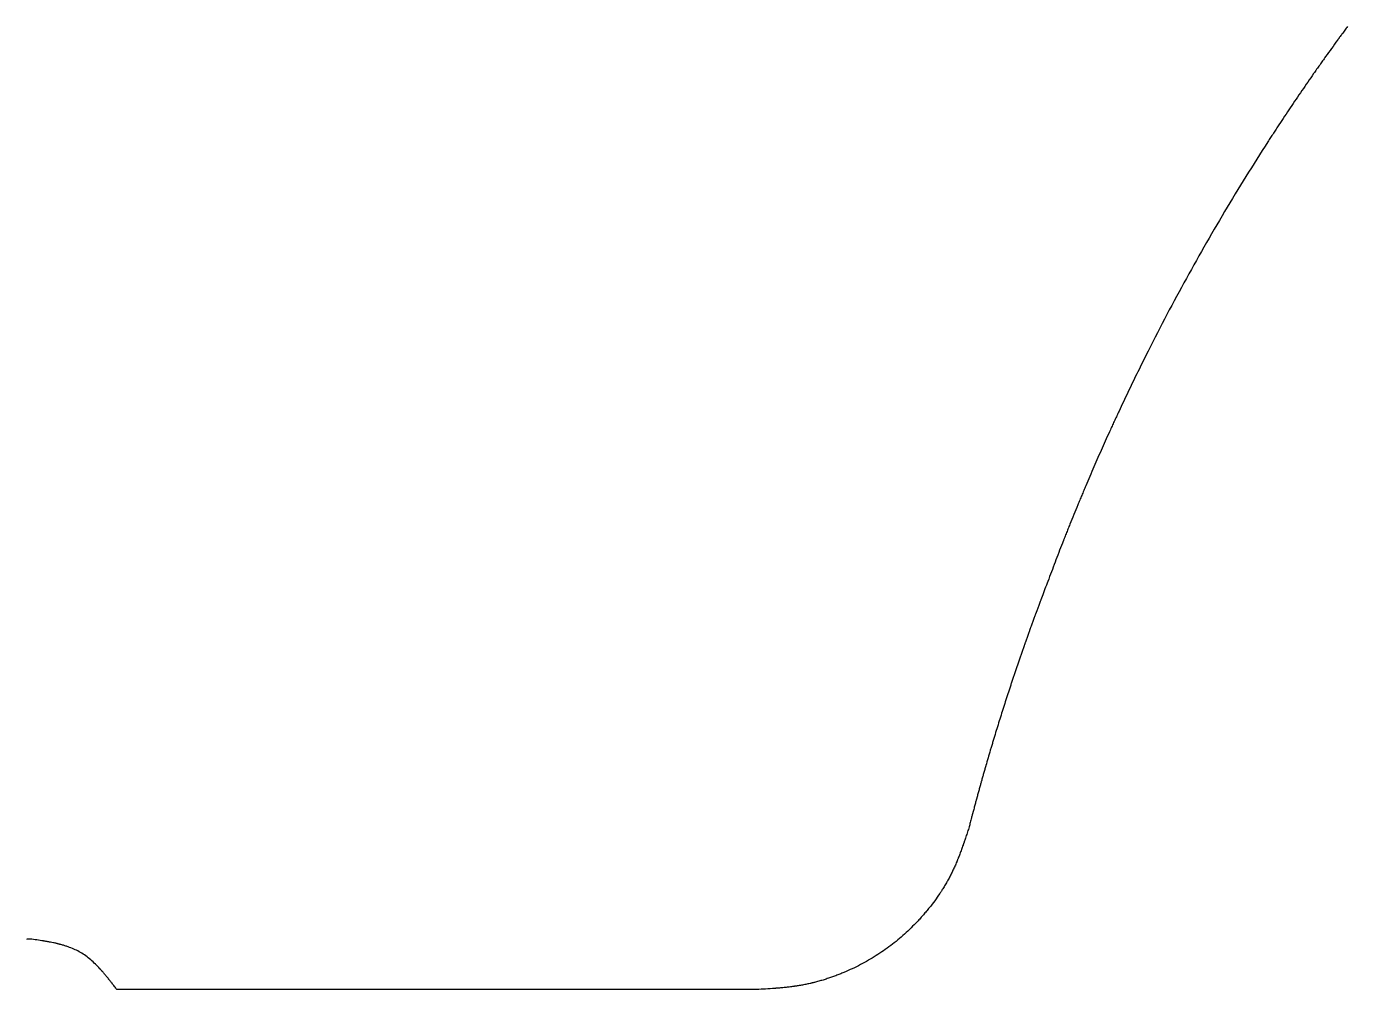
# Model space of a CAD drawing. Header units: millimetres. Extents: x -122 to 110, y 0 to 190.
# Drawn here: x -6.5 to 54.9, y 0 to 44.8 of the extents above; entities that cross this region are included whole.
import ezdxf

# ---------------------------------------------------------------- set-up
doc = ezdxf.new("R2010")
doc.units = ezdxf.units.MM
doc.layers.add('FLAT_PATTERN', color=7, linetype='CONTINUOUS')

msp = doc.modelspace()

# ---------------------------------------------------------------- linework, layer by layer
at = {"layer": 'FLAT_PATTERN', "color": 7, "linetype": 'CONTINUOUS'}
msp.add_line((27.451, 0), (-2.288, 0), dxfattribs=at)
for centre, radius, start, end in [((117.583, -1.887), 78.127, 143.82097, 143.85287), ((125.217, -7.47), 87.585, 143.79252, 143.82097), ((131.543, -12.101, 0), 95.425, 143.73582, 143.79252), ((149.625, -25.366, 0), 117.851, 143.68991, 143.73582), ((165.641, -37.135, 0), 137.726, 143.59895, 143.68991), ((214.855, -73.42, 0), 198.871, 143.53596, 143.59895), ((127.345, -8.947, 0), 90.175, 144.23919, 144.53738), ((122.69, -5.595, 0), 84.438, 143.92075, 144.23919), ((131.589, -11.961, 0), 95.38, 144.68653, 144.83097), ((129.126, -10.216, 0), 92.362, 144.53738, 144.68653), ((143.697, -20.421, 0), 110.152, 145.11533, 145.61477), ((135.715, -14.856, 0), 100.421, 145.04536, 145.11533), ((134.426, -13.955, 0), 98.848, 144.97428, 145.04536), ((132.522, -12.618, 0), 96.521, 144.83097, 144.90319), ((141.381, -18.836), 107.345, 145.61477, 146.12727), ((139.399, -17.513), 104.961, 146.38352, 146.64308), ((140.524, -18.261), 106.312, 146.12727, 146.38352), ((138.425, -16.874, 0), 103.797, 146.77285, 146.90346), ((138.979, -17.237, 0), 104.46, 146.64308, 146.77285), ((139.471, -17.545), 105.04, 147.1655, 149.24712), ((137.601, -16.338, 0), 102.814, 147.03406, 147.1655), ((138.149, -16.694, 0), 103.468, 146.90346, 147.03406), ((139.471, -17.545), 105.039, 149.24712, 151.32876), ((139.469, -17.544), 105.038, 151.32876, 152.36944), ((139.401, -17.508), 104.96, 152.36944, 153.41089), ((139.421, -17.519), 104.983, 153.41089, 153.93153), ((139.48, -17.547), 105.049, 153.93153, 154.45184), ((139.514, -17.563), 105.086, 154.45184, 154.71199), ((139.567, -17.589, 0), 105.145, 154.71199, 154.97199), ((139.639, -17.622, 0), 105.225, 155.23194, 155.3619), ((139.622, -17.614, 0), 105.206, 155.10199, 155.23194), ((139.59, -17.599, 0), 105.17, 154.97199, 155.10199), ((137.781, -16.775, 0), 103.182, 155.49181, 156.01804), ((139.676, -17.639, 0), 105.265, 155.3619, 155.49181), ((140.323, -17.906), 105.964, 156.01804, 156.53046), ((141.298, -18.329), 107.027, 156.53046, 156.78667), ((143.129, -19.112), 109.019, 157.03947, 157.16587), ((142.626, -18.899, 0), 108.472, 156.78667, 157.03947), ((144.063, -19.505, 0), 110.032, 157.29143, 157.35421), ((143.808, -19.398, 0), 109.755, 157.16587, 157.29143), ((133.907, -15.308, 0), 99.043, 157.54169, 157.82197), ((144.924, -19.862, 0), 110.964, 157.47934, 157.54169), ((126.391, -12.257), 90.931, 158.12009, 158.26919), ((128.416, -13.07), 93.114, 157.82197, 158.12009), ((121.039, -10.136, 0), 85.174, 158.57821, 158.6173), ((121.517, -10.323, 0), 85.688, 158.50003, 158.57821), ((122.796, -10.827, 0), 87.063, 158.42308, 158.50003), ((123.771, -11.213, 0), 88.111, 158.26919, 158.42308), ((147.404, -20.394, 0), 113.465, 158.73584, 159.2176), ((119.582, -9.566, 0), 83.61, 158.70608, 158.71599), ((573.721, -182.186, 0), 569.45, 159.2176, 159.31359), ((334.328, -92.297, 0), 313.738, 159.29613, 159.3649), ((210.675, -45.784, 0), 181.627, 159.4444, 159.47492), ((135.841, -17.937, 0), 101.779, 159.80502, 159.90746), ((140.588, -19.683, 0), 106.837, 159.75369, 159.80502), ((149.971, -23.146, 0), 116.838, 159.68159, 159.70563), ((157.392, -25.897, 0), 124.753, 159.62947, 159.6352), ((118.82, -11.72, 0), 83.658, 160.15424, 160.2186), ((124.057, -13.576, 0), 89.215, 160.65618, 160.71549), ((119.729, -12.046, 0), 84.624, 160.28254, 160.41042), ((131.173, -16.043, 0), 96.746, 161.00388, 161.23028), ((129.083, -15.323, 0), 94.535, 160.89064, 161.00388), ((126.38, -14.387, 0), 91.674, 160.77388, 160.89064), ((125.375, -14.037, 0), 90.611, 160.71549, 160.77388), ((136.855, -17.974, 0), 102.746, 161.23028, 161.44345), ((142.462, -19.852, 0), 108.66, 161.74256, 161.84173), ((142.048, -19.716, 0), 108.225, 161.64299, 161.74256), ((141.894, -19.665, 0), 108.062, 161.59321, 161.64299), ((143.615, -20.227, 0), 109.873, 162.04008, 162.23682), ((142.774, -19.955, 0), 108.989, 161.84173, 162.04008), ((143.504, -20.192, 0), 109.756, 162.23682, 162.62995), ((142.202, -19.784, 0), 108.391, 162.62995, 163.02802), ((128.897, -15.77, 0), 94.494, 163.46486, 163.68975), ((130.935, -16.375, 0), 96.62, 163.35238, 163.46486), ((133.737, -17.213, 0), 99.545, 163.24321, 163.35238), ((134.796, -17.531, 0), 100.651, 163.18861, 163.24321), ((123.536, -14.201, 0), 88.908, 163.68975, 163.92876), ((119.589, -13.069, 0), 84.803, 164.18073, 164.30752), ((119.98, -13.18, 0), 85.208, 164.11734, 164.18073), ((120.701, -13.385, 0), 85.958, 164.02285, 164.05434), ((143.615, -19.703, 0), 109.728, 164.65405, 164.75563), ((131.758, -16.442, 0), 97.43, 164.54876, 164.60319), ((129.333, -15.772, 0), 94.914, 164.52153, 164.54876), ((220.09, -40.343, 0), 188.938, 164.98121, 165.04147), ((205.078, -36.315, 0), 173.395, 164.95097, 164.98121), ((-3.602, -25.41, 0), 27.894, 95.60155, 95.94507), ((-13.67, -51.365, 0), 54.215, 441.87988, 442.21373), ((-8.414, -14.532), 17.009, 440.8158, 441.87988), ((-7.679, -9.991, 0), 12.409, 440.52354, 440.62187), ((-7.622, -9.647, 0), 12.06, 440.42236, 440.52354), ((-7.579, -9.396, 0), 11.806, 440.22007, 440.42236), ((-7.466, -8.737), 11.137, 440.00564, 440.22007), ((-7.384, -8.274, 0), 10.667, 439.57741, 440.00564), ((-7.163, -7.073), 9.445, 439.09378, 439.57741), ((-7.013, -6.294), 8.652, 438.13374, 439.09378), ((-6.596, -4.311), 6.626, 436.88013, 438.13374), ((-6.425, -3.579, 0), 5.874, 436.27046, 436.47483), ((-6.401, -3.483), 5.775, 436.0626, 436.27046), ((-6.384, -3.412, 0), 5.702, 435.64691, 436.0626), ((-6.337, -3.227), 5.512, 435.21681, 435.64691), ((-6.302, -3.094), 5.374, 434.3569, 435.21681), ((-6.206, -2.752), 5.018, 433.43602, 434.3569), ((-6.136, -2.517), 4.773, 431.59655, 433.43602), ((-5.942, -1.934), 4.159, 429.48554, 431.59655), ((-5.806, -1.571), 3.771, 425.27757, 429.48554), ((-5.435, -0.765), 2.884, 419.77735, 425.27757), ((-5.565, -0.988), 3.142, 48.94927, 59.77735), ((-7.064, -2.71), 5.426, 42.6669, 48.94927), ((-7.917, -3.494), 6.583, 42.20677, 42.3584), ((-8.083, -3.644, 0), 6.807, 42.06012, 42.20677), ((-8.211, -3.761, 0), 6.981, 41.76694, 42.06012), ((-8.563, -4.075), 7.453, 41.49232, 41.76694), ((-8.845, -4.324), 7.829, 40.9438, 41.49232), ((-9.635, -5.009, 0), 8.875, 40.45988, 40.9438), ((-10.302, -5.578), 9.751, 39.49608, 40.45988), ((-12.26, -7.192), 12.289, 38.7313, 39.49608), ((-11.328, -6.442, 0), 11.092, 38.58117, 38.61645), ((-16.437, -10.493, 0), 17.612, 38.2219, 38.32288), ((-18.803, -12.356, 0), 20.624, 38.02187, 38.2219), ((-26.12, -18.076, 0), 29.911, 37.88395, 38.02187), ((-33.181, -23.57, 0), 38.858, 37.61308, 37.88395), ((-58.103, -42.772, 0), 70.32, 37.46339, 37.61308)]:
    msp.add_arc(centre, radius, start, end, dxfattribs=at)
at = {"layer": 'FLAT_PATTERN', "color": 7, "linetype": 'CONTINUOUS', "extrusion": (-3.16004e-08, 2.30264e-08, 1)}
msp.add_arc((105.718, 6.771, 0), 63.44, 143.91624, 143.92075, dxfattribs=at)
at = {"layer": 'FLAT_PATTERN', "color": 7, "linetype": 'CONTINUOUS', "extrusion": (-1.49288e-07, 1.08795e-07, 1)}
msp.add_arc((106.522, 6.186, 0), 64.434, 143.9118, 143.91624, dxfattribs=at)
at = {"layer": 'FLAT_PATTERN', "color": 7, "linetype": 'CONTINUOUS', "extrusion": (1.51265e-07, -1.10278e-07, 1)}
msp.add_arc((106.926, 5.891, 0), 64.934, 143.90737, 143.9118, dxfattribs=at)
at = {"layer": 'FLAT_PATTERN', "color": 7, "linetype": 'CONTINUOUS', "extrusion": (4.37468e-08, -3.18952e-08, 1)}
msp.add_arc((107.742, 5.297, 0), 65.943, 143.903, 143.90737, dxfattribs=at)
at = {"layer": 'FLAT_PATTERN', "color": 7, "linetype": 'CONTINUOUS', "extrusion": (1.26518e-08, -9.22285e-09, 1)}
msp.add_arc((108.363, 4.844, 0), 66.712, 143.89426, 143.903, dxfattribs=at)
at = {"layer": 'FLAT_PATTERN', "color": 7, "linetype": 'CONTINUOUS', "extrusion": (-4.52057e-09, 3.3021e-09, 1)}
msp.add_arc((110.032, 3.627, 0), 68.778, 143.88578, 143.89426, dxfattribs=at)
at = {"layer": 'FLAT_PATTERN', "color": 7, "linetype": 'CONTINUOUS', "extrusion": (-7.29495e-09, 5.32626e-09, 1)}
msp.add_arc((111.321, 2.686, 0), 70.373, 143.86883, 143.88578, dxfattribs=at)
at = {"layer": 'FLAT_PATTERN', "color": 7, "linetype": 'CONTINUOUS', "extrusion": (-1.43892e-09, 1.05109e-09, 1)}
msp.add_arc((114.814, 0.136, 0), 74.698, 143.85287, 143.86883, dxfattribs=at)
at = {"layer": 'FLAT_PATTERN', "color": 7, "linetype": 'CONTINUOUS', "extrusion": (1.23624e-09, -8.68155e-10, 1)}
msp.add_arc((133.787, -13.507, 0), 98.068, 144.90319, 144.97428, dxfattribs=at)
at = {"layer": 'FLAT_PATTERN', "color": 7, "linetype": 'CONTINUOUS', "extrusion": (1.25257e-09, -5.20199e-10, 1)}
msp.add_arc((144.578, -19.719, 0), 110.59, 157.41677, 157.47934, dxfattribs=at)
at = {"layer": 'FLAT_PATTERN', "color": 7, "linetype": 'CONTINUOUS', "extrusion": (-1.09831e-09, 4.57572e-10, 1)}
msp.add_arc((144.406, -19.648, 0), 110.404, 157.35421, 157.41677, dxfattribs=at)
at = {"layer": 'FLAT_PATTERN', "color": 7, "linetype": 'CONTINUOUS', "extrusion": (2.36886e-09, -9.26244e-10, 1)}
msp.add_arc((120.407, -9.888, 0), 84.495, 158.6173, 158.65671, dxfattribs=at)
at = {"layer": 'FLAT_PATTERN', "color": 7, "linetype": 'CONTINUOUS', "extrusion": (2.20557e-07, -8.58336e-08, 1)}
msp.add_arc((119.328, -9.467, 0), 83.337, 158.73087, 158.73584, dxfattribs=at)
at = {"layer": 'FLAT_PATTERN', "color": 7, "linetype": 'CONTINUOUS', "extrusion": (4.19099e-08, -1.62928e-08, 1)}
msp.add_arc((119.406, -9.498, 0), 83.421, 158.72591, 158.73087, dxfattribs=at)
at = {"layer": 'FLAT_PATTERN', "color": 7, "linetype": 'CONTINUOUS', "extrusion": (-2.11758e-07, 8.24761e-08, 1)}
msp.add_arc((119.445, -9.513, 0), 83.463, 158.72095, 158.72591, dxfattribs=at)
at = {"layer": 'FLAT_PATTERN', "color": 7, "linetype": 'CONTINUOUS', "extrusion": (-4.23419e-08, 1.64948e-08, 1)}
msp.add_arc((119.523, -9.543, 0), 83.547, 158.71599, 158.72095, dxfattribs=at)
at = {"layer": 'FLAT_PATTERN', "color": 7, "linetype": 'CONTINUOUS', "extrusion": (-2.52301e-09, 9.8327e-10, 1)}
msp.add_arc((119.738, -9.627, 0), 83.778, 158.69619, 158.70608, dxfattribs=at)
at = {"layer": 'FLAT_PATTERN', "color": 7, "linetype": 'CONTINUOUS', "extrusion": (-2.01571e-09, 7.85446e-10, 1)}
msp.add_arc((119.856, -9.673, 0), 83.904, 158.67641, 158.69619, dxfattribs=at)
at = {"layer": 'FLAT_PATTERN', "color": 7, "linetype": 'CONTINUOUS', "extrusion": (2.02591e-09, -7.92235e-10, 1)}
msp.add_arc((120.17, -9.796, 0), 84.241, 158.65671, 158.67641, dxfattribs=at)
at = {"layer": 'FLAT_PATTERN', "color": 7, "linetype": 'CONTINUOUS', "extrusion": (-5.81189e-09, 2.19708e-09, 1)}
msp.add_arc((1508.306, -535.997, 0), 1568.766, 159.282379, 159.296131, dxfattribs=at)
at = {"layer": 'FLAT_PATTERN', "color": 7, "linetype": 'CONTINUOUS', "extrusion": (-1.21083e-09, 4.53437e-10, 1)}
msp.add_arc((197.816, -40.97, 0), 167.895, 159.47492, 159.5356, dxfattribs=at)
at = {"layer": 'FLAT_PATTERN', "color": 7, "linetype": 'CONTINUOUS', "extrusion": (3.89193e-09, -1.45981e-09, 1)}
msp.add_arc((230.114, -53.074, 0), 202.387, 159.41701, 159.4444, dxfattribs=at)
at = {"layer": 'FLAT_PATTERN', "color": 7, "linetype": 'CONTINUOUS', "extrusion": (3.71952e-09, -1.39507e-09, 1)}
msp.add_arc((237.566, -55.872, 0), 210.347, 159.4033, 159.41701, dxfattribs=at)
at = {"layer": 'FLAT_PATTERN', "color": 7, "linetype": 'CONTINUOUS', "extrusion": (-1.46386e-09, 5.52894e-10, 1)}
msp.add_arc((248.069, -59.819, 0), 221.568, 159.39029, 159.4033, dxfattribs=at)
at = {"layer": 'FLAT_PATTERN', "color": 7, "linetype": 'CONTINUOUS', "extrusion": (-1.82388e-08, 6.86144e-09, 1)}
msp.add_arc((252.055, -61.318, 0), 225.826, 159.38378, 159.39029, dxfattribs=at)
at = {"layer": 'FLAT_PATTERN', "color": 7, "linetype": 'CONTINUOUS', "extrusion": (-7.98582e-08, 3.00426e-08, 1)}
msp.add_arc((257.51, -63.371, 0), 231.654, 159.37743, 159.38378, dxfattribs=at)
at = {"layer": 'FLAT_PATTERN', "color": 7, "linetype": 'CONTINUOUS', "extrusion": (-3.39564e-08, 1.27686e-08, 1)}
msp.add_arc((259.568, -64.145, 0), 233.854, 159.37426, 159.37743, dxfattribs=at)
at = {"layer": 'FLAT_PATTERN', "color": 7, "linetype": 'CONTINUOUS', "extrusion": (2.10099e-07, -7.90911e-08, 1)}
msp.add_arc((262.348, -65.191, 0), 236.824, 159.37112, 159.37426, dxfattribs=at)
at = {"layer": 'FLAT_PATTERN', "color": 7, "linetype": 'CONTINUOUS', "extrusion": (3.25752e-07, -1.22629e-07, 1)}
msp.add_arc((263.394, -65.585, 0), 237.941, 159.36956, 159.37112, dxfattribs=at)
at = {"layer": 'FLAT_PATTERN', "color": 7, "linetype": 'CONTINUOUS', "extrusion": (5.44763e-07, -2.05082e-07, 1)}
msp.add_arc((264.797, -66.113, 0), 239.44, 159.368, 159.36956, dxfattribs=at)
at = {"layer": 'FLAT_PATTERN', "color": 7, "linetype": 'CONTINUOUS', "extrusion": (-2.55395e-06, 9.61624e-07, 1)}
msp.add_arc((265.501, -66.378, 0), 240.192, 159.36644, 159.368, dxfattribs=at)
at = {"layer": 'FLAT_PATTERN', "color": 7, "linetype": 'CONTINUOUS', "extrusion": (1.68623e-06, -6.34991e-07, 1)}
msp.add_arc((266.911, -66.909, 0), 241.699, 159.3649, 159.36644, dxfattribs=at)
at = {"layer": 'FLAT_PATTERN', "color": 7, "linetype": 'CONTINUOUS', "extrusion": (2.19921e-09, -8.1131e-10, 1)}
msp.add_arc((147.385, -22.19, 0), 114.081, 159.70563, 159.75369, dxfattribs=at)
at = {"layer": 'FLAT_PATTERN', "color": 7, "linetype": 'CONTINUOUS', "extrusion": (-5.89761e-09, 2.18612e-09, 1)}
msp.add_arc((153.535, -24.466, 0), 120.639, 159.65831, 159.68159, dxfattribs=at)
at = {"layer": 'FLAT_PATTERN', "color": 7, "linetype": 'CONTINUOUS', "extrusion": (-7.66064e-09, 2.83974e-09, 1)}
msp.add_arc((154.881, -24.965, 0), 122.075, 159.64666, 159.65831, dxfattribs=at)
at = {"layer": 'FLAT_PATTERN', "color": 7, "linetype": 'CONTINUOUS', "extrusion": (-7.99892e-09, 2.96524e-09, 1)}
msp.add_arc((156.706, -25.642, 0), 124.021, 159.6352, 159.64666, dxfattribs=at)
at = {"layer": 'FLAT_PATTERN', "color": 7, "linetype": 'CONTINUOUS', "extrusion": (3.44643e-08, -1.28009e-08, 1)}
msp.add_arc((158.315, -26.239, 0), 125.738, 159.62379, 159.62947, dxfattribs=at)
at = {"layer": 'FLAT_PATTERN', "color": 7, "linetype": 'CONTINUOUS', "extrusion": (-8.67653e-08, 3.22267e-08, 1)}
msp.add_arc((158.779, -26.411, 0), 126.232, 159.6181, 159.62379, dxfattribs=at)
at = {"layer": 'FLAT_PATTERN', "color": 7, "linetype": 'CONTINUOUS', "extrusion": (6.91781e-08, -2.5712e-08, 1)}
msp.add_arc((159.709, -26.757, 0), 127.224, 159.61246, 159.6181, dxfattribs=at)
at = {"layer": 'FLAT_PATTERN', "color": 7, "linetype": 'CONTINUOUS', "extrusion": (2.37684e-09, -8.85397e-10, 1)}
msp.add_arc((164.696, -28.61, 0), 132.545, 159.5356, 159.61246, dxfattribs=at)
at = {"layer": 'FLAT_PATTERN', "color": 7, "linetype": 'CONTINUOUS', "extrusion": (-1.00062e-09, 3.58219e-10, 1)}
msp.add_arc((119.338, -11.906, 0), 84.208, 160.2186, 160.28254, dxfattribs=at)
at = {"layer": 'FLAT_PATTERN', "color": 7, "linetype": 'CONTINUOUS', "extrusion": (1.97838e-09, -7.14783e-10, 1)}
msp.add_arc((118.626, -11.65, 0), 83.452, 160.12205, 160.15424, dxfattribs=at)
at = {"layer": 'FLAT_PATTERN', "color": 7, "linetype": 'CONTINUOUS', "extrusion": (5.26045e-09, -1.90145e-09, 1)}
msp.add_arc((118.369, -11.557, 0), 83.179, 160.08977, 160.12205, dxfattribs=at)
at = {"layer": 'FLAT_PATTERN', "color": 7, "linetype": 'CONTINUOUS', "extrusion": (-1.25133e-08, 4.53614e-09, 1)}
msp.add_arc((118.241, -11.511, 0), 83.043, 160.05748, 160.08977, dxfattribs=at)
at = {"layer": 'FLAT_PATTERN', "color": 7, "linetype": 'CONTINUOUS', "extrusion": (1.15794e-08, -4.20549e-09, 1)}
msp.add_arc((117.985, -11.418, 0), 82.77, 160.02509, 160.05748, dxfattribs=at)
at = {"layer": 'FLAT_PATTERN', "color": 7, "linetype": 'CONTINUOUS', "extrusion": (-1.66272e-09, 6.07661e-10, 1)}
msp.add_arc((123.508, -13.425, 0), 88.646, 159.90746, 160.02509, dxfattribs=at)
at = {"layer": 'FLAT_PATTERN', "color": 7, "linetype": 'CONTINUOUS', "extrusion": (-1.08447e-09, 3.80021e-10, 1)}
msp.add_arc((123.565, -13.403, 0), 88.693, 160.62653, 160.65618, dxfattribs=at)
at = {"layer": 'FLAT_PATTERN', "color": 7, "linetype": 'CONTINUOUS', "extrusion": (-1.12016e-09, 3.92571e-10, 1)}
msp.add_arc((122.915, -13.174, 0), 88.003, 160.59665, 160.62653, dxfattribs=at)
at = {"layer": 'FLAT_PATTERN', "color": 7, "linetype": 'CONTINUOUS', "extrusion": (1.10476e-08, -3.89317e-09, 1)}
msp.add_arc((122.591, -13.06, 0), 87.66, 160.56676, 160.59665, dxfattribs=at)
at = {"layer": 'FLAT_PATTERN', "color": 7, "linetype": 'CONTINUOUS', "extrusion": (-1.14942e-08, 4.05975e-09, 1)}
msp.add_arc((121.946, -12.832, 0), 86.976, 160.53664, 160.56676, dxfattribs=at)
at = {"layer": 'FLAT_PATTERN', "color": 7, "linetype": 'CONTINUOUS', "extrusion": (1.59996e-09, -5.67716e-10, 1)}
msp.add_arc((120.778, -12.42, 0), 85.737, 160.41042, 160.53664, dxfattribs=at)
at = {"layer": 'FLAT_PATTERN', "color": 7, "linetype": 'CONTINUOUS', "extrusion": (6.21118e-09, -2.06822e-09, 1)}
msp.add_arc((141.689, -19.596, 0), 107.846, 161.54332, 161.59321, dxfattribs=at)
at = {"layer": 'FLAT_PATTERN', "color": 7, "linetype": 'CONTINUOUS', "extrusion": (-9.18518e-09, 3.07039e-09, 1)}
msp.add_arc((141.587, -19.562, 0), 107.738, 161.49344, 161.54332, dxfattribs=at)
at = {"layer": 'FLAT_PATTERN', "color": 7, "linetype": 'CONTINUOUS', "extrusion": (5.37307e-09, -1.80259e-09, 1)}
msp.add_arc((141.383, -19.494, 0), 107.523, 161.44345, 161.49344, dxfattribs=at)
at = {"layer": 'FLAT_PATTERN', "color": 7, "linetype": 'CONTINUOUS', "extrusion": (-2.20876e-09, 6.6683e-10, 1)}
msp.add_arc((136.228, -17.964, 0), 102.147, 163.13482, 163.18861, dxfattribs=at)
at = {"layer": 'FLAT_PATTERN', "color": 7, "linetype": 'CONTINUOUS', "extrusion": (4.72291e-09, -1.43457e-09, 1)}
msp.add_arc((136.95, -18.183, 0), 102.901, 163.08103, 163.13482, dxfattribs=at)
at = {"layer": 'FLAT_PATTERN', "color": 7, "linetype": 'CONTINUOUS', "extrusion": (-1.62589e-09, 4.96637e-10, 1)}
msp.add_arc((138.403, -18.625, 0), 104.42, 163.02802, 163.08103, dxfattribs=at)
at = {"layer": 'FLAT_PATTERN', "color": 7, "linetype": 'CONTINUOUS', "extrusion": (-1.79947e-09, 5.04232e-10, 1)}
msp.add_arc((118.553, -12.778, 0), 83.726, 164.30752, 164.43594, dxfattribs=at)
at = {"layer": 'FLAT_PATTERN', "color": 7, "linetype": 'CONTINUOUS', "extrusion": (1.28545e-09, -3.65608e-10, 1)}
msp.add_arc((120.504, -13.329, 0), 85.753, 164.05434, 164.11734, dxfattribs=at)
at = {"layer": 'FLAT_PATTERN', "color": 7, "linetype": 'CONTINUOUS', "extrusion": (-3.28134e-09, 9.4144e-10, 1)}
msp.add_arc((120.964, -13.46, 0), 86.232, 163.99145, 164.02285, dxfattribs=at)
at = {"layer": 'FLAT_PATTERN', "color": 7, "linetype": 'CONTINUOUS', "extrusion": (-3.90108e-09, 1.11925e-09, 1)}
msp.add_arc((121.096, -13.498, 0), 86.37, 163.96005, 163.99145, dxfattribs=at)
at = {"layer": 'FLAT_PATTERN', "color": 7, "linetype": 'CONTINUOUS', "extrusion": (6.10292e-09, -1.7569e-09, 1)}
msp.add_arc((121.361, -13.574, 0), 86.645, 163.92876, 163.96005, dxfattribs=at)
at = {"layer": 'FLAT_PATTERN', "color": 7, "linetype": 'CONTINUOUS', "extrusion": (-1.06596e-09, 2.92652e-10, 1)}
msp.add_arc((138.35, -18.258, 0), 104.268, 164.60319, 164.65405, dxfattribs=at)
at = {"layer": 'FLAT_PATTERN', "color": 7, "linetype": 'CONTINUOUS', "extrusion": (5.18183e-09, -1.43572e-09, 1)}
msp.add_arc((126.206, -14.906, 0), 91.669, 164.49334, 164.52153, dxfattribs=at)
at = {"layer": 'FLAT_PATTERN', "color": 7, "linetype": 'CONTINUOUS', "extrusion": (-1.92736e-09, 5.36724e-10, 1)}
msp.add_arc((124.67, -14.48, 0), 90.076, 164.46515, 164.49334, dxfattribs=at)
at = {"layer": 'FLAT_PATTERN', "color": 7, "linetype": 'CONTINUOUS', "extrusion": (3.77015e-09, -1.04707e-09, 1)}
msp.add_arc((121.652, -13.641, 0), 86.943, 164.43594, 164.46515, dxfattribs=at)
at = {"layer": 'FLAT_PATTERN', "color": 7, "linetype": 'CONTINUOUS', "extrusion": (1.38503e-09, -3.72699e-10, 1)}
msp.add_arc((186.973, -31.447, 0), 154.648, 164.91706, 164.95097, dxfattribs=at)
at = {"layer": 'FLAT_PATTERN', "color": 7, "linetype": 'CONTINUOUS', "extrusion": (1.90813e-09, -5.13677e-10, 1)}
msp.add_arc((180.41, -29.679, 0), 147.851, 164.90009, 164.91706, dxfattribs=at)
at = {"layer": 'FLAT_PATTERN', "color": 7, "linetype": 'CONTINUOUS', "extrusion": (2.29933e-09, -6.19228e-10, 1)}
msp.add_arc((172.134, -27.446, 0), 139.279, 164.88207, 164.90009, dxfattribs=at)
at = {"layer": 'FLAT_PATTERN', "color": 7, "linetype": 'CONTINUOUS', "extrusion": (-3.03525e-09, 8.21941e-10, 1)}
msp.add_arc((169.081, -26.621, 0), 136.116, 164.87306, 164.88207, dxfattribs=at)
at = {"layer": 'FLAT_PATTERN', "color": 7, "linetype": 'CONTINUOUS', "extrusion": (-2.49477e-08, 6.74543e-09, 1)}
msp.add_arc((165.129, -25.553, 0), 132.022, 164.86377, 164.87306, dxfattribs=at)
at = {"layer": 'FLAT_PATTERN', "color": 7, "linetype": 'CONTINUOUS', "extrusion": (1.66911e-08, -4.51784e-09, 1)}
msp.add_arc((163.658, -25.155, 0), 130.499, 164.85912, 164.86377, dxfattribs=at)
at = {"layer": 'FLAT_PATTERN', "color": 7, "linetype": 'CONTINUOUS', "extrusion": (2.06066e-07, -5.57602e-08, 1)}
msp.add_arc((161.727, -24.632, 0), 128.499, 164.85441, 164.85912, dxfattribs=at)
at = {"layer": 'FLAT_PATTERN', "color": 7, "linetype": 'CONTINUOUS', "extrusion": (-2.95581e-07, 8.00231e-08, 1)}
msp.add_arc((160.77, -24.373, 0), 127.506, 164.84969, 164.85441, dxfattribs=at)
at = {"layer": 'FLAT_PATTERN', "color": 7, "linetype": 'CONTINUOUS', "extrusion": (6.74095e-08, -1.82614e-08, 1)}
msp.add_arc((158.869, -23.858, 0), 125.537, 164.8449, 164.84969, dxfattribs=at)
at = {"layer": 'FLAT_PATTERN', "color": 7, "linetype": 'CONTINUOUS', "extrusion": (2.58298e-09, -7.02919e-10, 1)}
msp.add_arc((158.221, -23.683, 0), 124.866, 164.75563, 164.8449, dxfattribs=at)
at = {"layer": 'FLAT_PATTERN', "color": 7, "linetype": 'CONTINUOUS', "extrusion": (-7.97372e-09, 2.11551e-09, 1)}
msp.add_arc((573.061, -134.144, 0), 554.161, 165.13586, 165.14478, dxfattribs=at)
at = {"layer": 'FLAT_PATTERN', "color": 7, "linetype": 'CONTINUOUS', "extrusion": (-2.04245e-09, 5.41292e-10, 1)}
msp.add_arc((408.253, -90.402, 0), 383.647, 165.12297, 165.13586, dxfattribs=at)
at = {"layer": 'FLAT_PATTERN', "color": 7, "linetype": 'CONTINUOUS', "extrusion": (-9.80292e-09, 2.60286e-09, 1)}
msp.add_arc((354.693, -76.174, 0), 328.23, 165.11646, 165.12297, dxfattribs=at)
at = {"layer": 'FLAT_PATTERN', "color": 7, "linetype": 'CONTINUOUS', "extrusion": (-5.00901e-08, 1.331e-08, 1)}
msp.add_arc((294.269, -60.115, 0), 265.708, 165.10843, 165.11646, dxfattribs=at)
at = {"layer": 'FLAT_PATTERN', "color": 7, "linetype": 'CONTINUOUS', "extrusion": (-1.60113e-08, 4.24775e-09, 1)}
msp.add_arc((273.148, -54.499, 0), 243.852, 165.1044, 165.10843, dxfattribs=at)
at = {"layer": 'FLAT_PATTERN', "color": 7, "linetype": 'CONTINUOUS', "extrusion": (1.68417e-07, -4.48096e-08, 1)}
msp.add_arc((247.671, -47.722, 0), 217.489, 165.09988, 165.1044, dxfattribs=at)
at = {"layer": 'FLAT_PATTERN', "color": 7, "linetype": 'CONTINUOUS', "extrusion": (1.86e-07, -4.94881e-08, 1)}
msp.add_arc((238.434, -45.264, 0), 207.932, 165.09761, 165.09988, dxfattribs=at)
at = {"layer": 'FLAT_PATTERN', "color": 7, "linetype": 'CONTINUOUS', "extrusion": (6.59206e-08, -1.75322e-08, 1)}
msp.add_arc((226.785, -42.164, 0), 195.877, 165.09521, 165.09761, dxfattribs=at)
at = {"layer": 'FLAT_PATTERN', "color": 7, "linetype": 'CONTINUOUS', "extrusion": (-2.35184e-07, 6.26124e-08, 1)}
msp.add_arc((222.488, -41.02, 0), 191.43, 165.09401, 165.09521, dxfattribs=at)
at = {"layer": 'FLAT_PATTERN', "color": 7, "linetype": 'CONTINUOUS', "extrusion": (-1.32687e-06, 3.53211e-07, 1)}
msp.add_arc((216.925, -39.539, 0), 185.673, 165.09277, 165.09401, dxfattribs=at)
at = {"layer": 'FLAT_PATTERN', "color": 7, "linetype": 'CONTINUOUS', "extrusion": (7.11319e-06, -1.89366e-06, 1)}
msp.add_arc((214.183, -38.809, 0), 182.836, 165.09153, 165.09277, dxfattribs=at)
at = {"layer": 'FLAT_PATTERN', "color": 7, "linetype": 'CONTINUOUS', "extrusion": (-6.14008e-06, 1.63486e-06, 1)}
msp.add_arc((208.798, -37.376, 0), 177.264, 165.09026, 165.09153, dxfattribs=at)
at = {"layer": 'FLAT_PATTERN', "color": 7, "linetype": 'CONTINUOUS', "extrusion": (3.99125e-09, -1.06681e-09, 1)}
msp.add_arc((263.047, -51.82, 0), 233.402, 165.04147, 165.09026, dxfattribs=at)
at = {"layer": 'FLAT_PATTERN', "color": 7, "linetype": 'CONTINUOUS', "extrusion": (1.82712e-10, -6.04641e-11, -1)}
msp.add_arc((61.385, 39.818, 0), 103.85, 198.12845, 198.26295, dxfattribs=at)
at = {"layer": 'FLAT_PATTERN', "color": 7, "linetype": 'CONTINUOUS', "extrusion": (1.76934e-08, -4.68545e-09, 1)}
msp.add_arc((1286.9, -323.303, 0), 1292.637, 165.162302, 165.172038, dxfattribs=at)
at = {"layer": 'FLAT_PATTERN', "color": 7, "linetype": 'CONTINUOUS', "extrusion": (-3.89915e-09, 1.03476e-09, 1)}
msp.add_arc((731.544, -176.18, 0), 718.124, 165.144777, 165.162302, dxfattribs=at)
at = {"layer": 'FLAT_PATTERN', "color": 7, "linetype": 'CONTINUOUS', "extrusion": (2.59545e-09, -8.96329e-10, -1)}
msp.add_arc((-20.55, 12.471, 0), 17.47, 199.06296, 199.12542, dxfattribs=at)
at = {"layer": 'FLAT_PATTERN', "color": 7, "linetype": 'CONTINUOUS', "extrusion": (5.04115e-10, -1.73652e-10, -1)}
msp.add_arc((-18.549, 13.163, 0), 19.588, 199.00726, 199.06296, dxfattribs=at)
at = {"layer": 'FLAT_PATTERN', "color": 7, "linetype": 'CONTINUOUS', "extrusion": (0, 0, -1)}
for centre, radius, start, end in [((-16.889, 13.734), 21.343, 198.89625, 199.00726), ((-12.138, 15.361), 26.365, 198.80638, 198.89625), ((-7.924, 16.796), 30.816, 198.62833, 198.80638), ((5.056, 21.171), 44.514, 198.50507, 198.62833), ((-28.883, 9.223), 8.528, 209.66342, 211.04945), ((-29.176, 9.056), 8.191, 208.22035, 209.66342), ((-28.46, 9.486), 9.026, 212.75947, 213.09475), ((-28.544, 9.432), 8.926, 212.42044, 212.75947), ((-28.606, 9.393), 8.853, 211.74235, 212.42044), ((-28.767, 9.293), 8.663, 211.04945, 211.74235), ((-26.74, 20.229), 20.234, 265.4995, 265.54017), ((-26.761, 19.969), 19.973, 265.4583, 265.4995), ((-26.776, 19.776), 19.78, 265.3759, 265.4583), ((-26.817, 19.266), 19.268, 265.29131, 265.3759), ((-26.848, 18.894), 18.895, 265.12218, 265.29131), ((-26.932, 17.914), 17.912, 264.94377, 265.12218), ((-27.994, 8.77), 8.705, 256.11556, 256.45536), ((-27.979, 8.83), 8.767, 255.77817, 256.11556), ((-27.967, 8.877), 8.815, 255.10335, 255.77817), ((-27.933, 9.005), 8.947, 254.43854, 255.10335)]:
    msp.add_arc(centre, radius, start, end, dxfattribs=at)
at = {"layer": 'FLAT_PATTERN', "color": 7, "linetype": 'CONTINUOUS', "extrusion": (3.59773e-11, -1.20414e-11, -1)}
msp.add_arc((17.547, 25.352, 0), 57.687, 198.26295, 198.50507, dxfattribs=at)
at = {"layer": 'FLAT_PATTERN', "color": 7, "linetype": 'CONTINUOUS', "extrusion": (-1.04578e-10, 3.99483e-11, -1)}
msp.add_arc((-25.406, 10.646, 0), 12.283, 201.19547, 201.66758, dxfattribs=at)
at = {"layer": 'FLAT_PATTERN', "color": 7, "linetype": 'CONTINUOUS', "extrusion": (-5.53518e-11, 2.08591e-11, -1)}
msp.add_arc((-24.011, 11.187, 0), 13.779, 200.77462, 201.19547, dxfattribs=at)
at = {"layer": 'FLAT_PATTERN', "color": 7, "linetype": 'CONTINUOUS', "extrusion": (-3.84921e-11, 1.44633e-11, -1)}
msp.add_arc((-22.848, 11.628, 0), 15.023, 199.93593, 200.77462, dxfattribs=at)
at = {"layer": 'FLAT_PATTERN', "color": 7, "linetype": 'CONTINUOUS', "extrusion": (-1.90879e-11, 7.42525e-12, -1)}
msp.add_arc((-19.49, 12.846), 18.595, 199.25835, 199.93593, dxfattribs=at)
at = {"layer": 'FLAT_PATTERN', "color": 7, "linetype": 'CONTINUOUS', "extrusion": (1.10305e-08, -3.85308e-09, -1)}
msp.add_arc((-23.602, 11.41, 0), 14.239, 199.2407, 199.25835, dxfattribs=at)
at = {"layer": 'FLAT_PATTERN', "color": 7, "linetype": 'CONTINUOUS', "extrusion": (5.18414e-08, -1.80975e-08, -1)}
msp.add_arc((-23.179, 11.557, 0), 14.687, 199.22359, 199.2407, dxfattribs=at)
at = {"layer": 'FLAT_PATTERN', "color": 7, "linetype": 'CONTINUOUS', "extrusion": (-5.21073e-08, 1.81493e-08, -1)}
msp.add_arc((-22.964, 11.632, 0), 14.915, 199.20647, 199.22359, dxfattribs=at)
at = {"layer": 'FLAT_PATTERN', "color": 7, "linetype": 'CONTINUOUS', "extrusion": (-1.50427e-08, 5.23737e-09, -1)}
msp.add_arc((-22.527, 11.785, 0), 15.377, 199.18987, 199.20647, dxfattribs=at)
at = {"layer": 'FLAT_PATTERN', "color": 7, "linetype": 'CONTINUOUS', "extrusion": (-4.33442e-09, 1.51046e-09, -1)}
msp.add_arc((-22.19, 11.902, 0), 15.735, 199.15669, 199.18987, dxfattribs=at)
at = {"layer": 'FLAT_PATTERN', "color": 7, "linetype": 'CONTINUOUS', "extrusion": (1.65664e-09, -5.70769e-10, -1)}
msp.add_arc((-21.275, 12.22, 0), 16.703, 199.12542, 199.15669, dxfattribs=at)
at = {"layer": 'FLAT_PATTERN', "color": 7, "linetype": 'CONTINUOUS', "extrusion": (-4.14828e-13, -6.10764e-13, -1)}
msp.add_arc((-28.892, 9.182), 8.501, 205.32413, 206.01672, dxfattribs=at)
at = {"layer": 'FLAT_PATTERN', "color": 7, "linetype": 'CONTINUOUS', "extrusion": (-2.84643e-11, 1.26626e-11, -1)}
msp.add_arc((-28.629, 9.307), 8.792, 203.9396, 205.32413, dxfattribs=at)
at = {"layer": 'FLAT_PATTERN', "color": 7, "linetype": 'CONTINUOUS', "extrusion": (-2.95713e-11, 1.31541e-11, -1)}
msp.add_arc((-27.885, 9.637, 0), 9.606, 202.67243, 203.9396, dxfattribs=at)
at = {"layer": 'FLAT_PATTERN', "color": 7, "linetype": 'CONTINUOUS', "extrusion": (9.16176e-09, -3.82647e-09, -1)}
msp.add_arc((-27.549, 9.778, 0), 9.97, 202.60571, 202.67243, dxfattribs=at)
at = {"layer": 'FLAT_PATTERN', "color": 7, "linetype": 'CONTINUOUS', "extrusion": (-2.8286e-09, 1.16604e-09, -1)}
msp.add_arc((-27.405, 9.838, 0), 10.126, 202.54002, 202.60571, dxfattribs=at)
at = {"layer": 'FLAT_PATTERN', "color": 7, "linetype": 'CONTINUOUS', "extrusion": (-1.11203e-08, 4.60735e-09, -1)}
msp.add_arc((-27.332, 9.868, 0), 10.205, 202.47432, 202.54002, dxfattribs=at)
at = {"layer": 'FLAT_PATTERN', "color": 7, "linetype": 'CONTINUOUS', "extrusion": (-5.35961e-10, 2.2874e-10, -1)}
msp.add_arc((-27.186, 9.928, 0), 10.363, 202.40963, 202.47432, dxfattribs=at)
at = {"layer": 'FLAT_PATTERN', "color": 7, "linetype": 'CONTINUOUS', "extrusion": (1.84543e-09, -7.53266e-10, -1)}
msp.add_arc((-27.074, 9.974, 0), 10.484, 202.28026, 202.40963, dxfattribs=at)
at = {"layer": 'FLAT_PATTERN', "color": 7, "linetype": 'CONTINUOUS', "extrusion": (8.30222e-10, -3.37308e-10, -1)}
msp.add_arc((-26.774, 10.098, 0), 10.809, 202.15478, 202.28026, dxfattribs=at)
at = {"layer": 'FLAT_PATTERN', "color": 7, "linetype": 'CONTINUOUS', "extrusion": (4.6099e-10, -1.86967e-10, -1)}
msp.add_arc((-26.541, 10.192, 0), 11.06, 201.9039, 202.15478, dxfattribs=at)
at = {"layer": 'FLAT_PATTERN', "color": 7, "linetype": 'CONTINUOUS', "extrusion": (-2.91306e-12, -4.42581e-13, -1)}
msp.add_arc((-25.909, 10.446), 11.742, 201.66758, 201.9039, dxfattribs=at)
at = {"layer": 'FLAT_PATTERN', "color": 7, "linetype": 'CONTINUOUS', "extrusion": (-8.52577e-11, 4.57538e-11, -1)}
msp.add_arc((-29.681, 8.785, 0), 7.618, 207.46424, 208.22035, dxfattribs=at)
at = {"layer": 'FLAT_PATTERN', "color": 7, "linetype": 'CONTINUOUS', "extrusion": (3.13405e-11, -1.48509e-11, -1)}
msp.add_arc((-29.379, 8.942, 0), 7.958, 206.74048, 207.46424, dxfattribs=at)
at = {"layer": 'FLAT_PATTERN', "color": 7, "linetype": 'CONTINUOUS', "extrusion": (1.11356e-10, -5.51656e-11, -1)}
msp.add_arc((-29.221, 9.022, 0), 8.135, 206.01672, 206.74048, dxfattribs=at)
at = {"layer": 'FLAT_PATTERN', "color": 7, "linetype": 'CONTINUOUS', "extrusion": (-1.27185e-11, 9.39464e-12, -1)}
msp.add_arc((-28.067, 9.747), 9.498, 213.76152, 216.25188, dxfattribs=at)
at = {"layer": 'FLAT_PATTERN', "color": 7, "linetype": 'CONTINUOUS', "extrusion": (7.07157e-10, -4.7182e-10, -1)}
msp.add_arc((-28.331, 9.571, 0), 9.18, 213.43003, 213.76152, dxfattribs=at)
at = {"layer": 'FLAT_PATTERN', "color": 7, "linetype": 'CONTINUOUS', "extrusion": (-5.97907e-10, 3.89693e-10, -1)}
msp.add_arc((-28.418, 9.514, 0), 9.077, 213.09475, 213.43003, dxfattribs=at)
at = {"layer": 'FLAT_PATTERN', "color": 7, "linetype": 'CONTINUOUS', "extrusion": (-2.35315e-12, 1.41618e-12, -1)}
msp.add_arc((-27.57, 10.121), 10.12, 218.63415, 219.82438, dxfattribs=at)
at = {"layer": 'FLAT_PATTERN', "color": 7, "linetype": 'CONTINUOUS', "extrusion": (-8.07742e-12, 5.9914e-12, -1)}
msp.add_arc((-27.719, 10.002), 9.929, 216.25188, 218.63415, dxfattribs=at)
at = {"layer": 'FLAT_PATTERN', "color": 7, "linetype": 'CONTINUOUS', "extrusion": (-1.89969e-12, 2.00919e-12, -1)}
msp.add_arc((-27.465, 10.181), 10.237, 223.26581, 227.93422, dxfattribs=at)
at = {"layer": 'FLAT_PATTERN', "color": 7, "linetype": 'CONTINUOUS', "extrusion": (5.11635e-12, -4.59448e-12, -1)}
msp.add_arc((-27.008, 10.611), 10.866, 222.1414, 223.26581, dxfattribs=at)
at = {"layer": 'FLAT_PATTERN', "color": 7, "linetype": 'CONTINUOUS', "extrusion": (9.748e-13, -8.4687e-13, -1)}
msp.add_arc((-27.245, 10.397), 10.546, 220.98291, 222.1414, dxfattribs=at)
at = {"layer": 'FLAT_PATTERN', "color": 7, "linetype": 'CONTINUOUS', "extrusion": (1.56591e-11, -1.3604e-11, -1)}
msp.add_arc((-27.358, 10.299), 10.397, 219.82438, 220.98291, dxfattribs=at)
at = {"layer": 'FLAT_PATTERN', "color": 7, "linetype": 'CONTINUOUS', "extrusion": (2.60671e-12, -2.98413e-12, -1)}
msp.add_arc((-27.82, 9.788), 9.709, 227.93422, 232.85668, dxfattribs=at)
at = {"layer": 'FLAT_PATTERN', "color": 7, "linetype": 'CONTINUOUS', "extrusion": (1.43228e-08, 8.85816e-08, 1)}
msp.add_arc((-7.777, -10.587, 0), 13.013, 440.7919, 440.8158, dxfattribs=at)
at = {"layer": 'FLAT_PATTERN', "color": 7, "linetype": 'CONTINUOUS', "extrusion": (-2.60076e-08, -1.60203e-07, 1)}
msp.add_arc((-7.762, -10.497, 0), 12.922, 440.76783, 440.7919, dxfattribs=at)
at = {"layer": 'FLAT_PATTERN', "color": 7, "linetype": 'CONTINUOUS', "extrusion": (1.31506e-08, 8.071e-08, 1)}
msp.add_arc((-7.755, -10.453, 0), 12.877, 440.74376, 440.76783, dxfattribs=at)
at = {"layer": 'FLAT_PATTERN', "color": 7, "linetype": 'CONTINUOUS', "extrusion": (1.56836e-09, 9.64143e-09, 1)}
msp.add_arc((-7.74, -10.364, 0), 12.787, 440.71952, 440.74376, dxfattribs=at)
at = {"layer": 'FLAT_PATTERN', "color": 7, "linetype": 'CONTINUOUS', "extrusion": (-1.14211e-09, -6.94585e-09, 1)}
msp.add_arc((-7.729, -10.297, 0), 12.719, 440.67104, 440.71952, dxfattribs=at)
at = {"layer": 'FLAT_PATTERN', "color": 7, "linetype": 'CONTINUOUS', "extrusion": (-3.44637e-10, -2.09137e-09, 1)}
msp.add_arc((-7.7, -10.121, 0), 12.541, 440.62187, 440.67104, dxfattribs=at)
at = {"layer": 'FLAT_PATTERN', "color": 7, "linetype": 'CONTINUOUS', "extrusion": (3.22227e-10, 1.37729e-09, 1)}
msp.add_arc((-6.463, -3.738, 0), 6.038, 436.77966, 436.88013, dxfattribs=at)
at = {"layer": 'FLAT_PATTERN', "color": 7, "linetype": 'CONTINUOUS', "extrusion": (8.7499e-10, 3.73025e-09, 1)}
msp.add_arc((-6.451, -3.689, 0), 5.987, 436.67834, 436.77966, dxfattribs=at)
at = {"layer": 'FLAT_PATTERN', "color": 7, "linetype": 'CONTINUOUS', "extrusion": (-8.99283e-10, -3.7628e-09, 1)}
msp.add_arc((-6.445, -3.664, 0), 5.962, 436.57702, 436.67834, dxfattribs=at)
at = {"layer": 'FLAT_PATTERN', "color": 7, "linetype": 'CONTINUOUS', "extrusion": (-2.61624e-10, -1.09094e-09, 1)}
msp.add_arc((-6.434, -3.615, 0), 5.911, 436.47483, 436.57702, dxfattribs=at)
at = {"layer": 'FLAT_PATTERN', "color": 7, "linetype": 'CONTINUOUS', "extrusion": (-6.40174e-12, 8.90847e-12, -1)}
msp.add_arc((-27.856, 9.74), 9.649, 232.85668, 235.31488, dxfattribs=at)
at = {"layer": 'FLAT_PATTERN', "color": 7, "linetype": 'CONTINUOUS', "extrusion": (-4.49377e-12, 7.74537e-12, -1)}
msp.add_arc((-27.464, 10.372), 10.393, 240.11985, 242.43627, dxfattribs=at)
at = {"layer": 'FLAT_PATTERN', "color": 7, "linetype": 'CONTINUOUS', "extrusion": (-2.91389e-12, 4.99566e-12, -1)}
msp.add_arc((-27.649, 10.05), 10.021, 237.71756, 240.11985, dxfattribs=at)
at = {"layer": 'FLAT_PATTERN', "color": 7, "linetype": 'CONTINUOUS', "extrusion": (5.25734e-12, -7.93872e-12, -1)}
msp.add_arc((-27.729, 9.924), 9.872, 235.31488, 237.71756, dxfattribs=at)
at = {"layer": 'FLAT_PATTERN', "color": 7, "linetype": 'CONTINUOUS', "extrusion": (-5.34606e-09, -4.92749e-09, 1)}
msp.add_arc((-7.656, -3.255, 0), 6.23, 42.58846, 42.6669, dxfattribs=at)
at = {"layer": 'FLAT_PATTERN', "color": 7, "linetype": 'CONTINUOUS', "extrusion": (1.63411e-08, 1.50068e-08, 1)}
msp.add_arc((-7.735, -3.328, 0), 6.337, 42.51134, 42.58846, dxfattribs=at)
at = {"layer": 'FLAT_PATTERN', "color": 7, "linetype": 'CONTINUOUS', "extrusion": (-9.13002e-09, -8.34244e-09, 1)}
msp.add_arc((-7.775, -3.364, 0), 6.391, 42.43423, 42.51134, dxfattribs=at)
at = {"layer": 'FLAT_PATTERN', "color": 7, "linetype": 'CONTINUOUS', "extrusion": (-1.82135e-09, -1.6607e-09, 1)}
msp.add_arc((-7.855, -3.438, 0), 6.5, 42.3584, 42.43423, dxfattribs=at)
at = {"layer": 'FLAT_PATTERN', "color": 7, "linetype": 'CONTINUOUS', "extrusion": (-2.43767e-12, 5.44873e-12, -1)}
msp.add_arc((-27.643, 9.914), 9.902, 249.41361, 250.0114, dxfattribs=at)
at = {"layer": 'FLAT_PATTERN', "color": 7, "linetype": 'CONTINUOUS', "extrusion": (-6.27687e-12, 1.56701e-11, -1)}
msp.add_arc((-27.622, 9.968), 9.959, 248.21779, 249.41361, dxfattribs=at)
at = {"layer": 'FLAT_PATTERN', "color": 7, "linetype": 'CONTINUOUS', "extrusion": (-5.18733e-12, 1.29436e-11, -1)}
msp.add_arc((-27.559, 10.126), 10.13, 247.0421, 248.21779, dxfattribs=at)
at = {"layer": 'FLAT_PATTERN', "color": 7, "linetype": 'CONTINUOUS', "extrusion": (-2.03634e-12, 5.50517e-12, -1)}
msp.add_arc((-27.503, 10.259), 10.274, 244.6893, 247.0421, dxfattribs=at)
at = {"layer": 'FLAT_PATTERN', "color": 7, "linetype": 'CONTINUOUS', "extrusion": (1.03817e-11, -2.07528e-11, -1)}
msp.add_arc((-27.309, 10.67), 10.729, 242.43627, 244.6893, dxfattribs=at)
at = {"layer": 'FLAT_PATTERN', "color": 7, "linetype": 'CONTINUOUS', "extrusion": (-1.36034e-07, -1.09104e-07, 1)}
msp.add_arc((-10.034, -5.406, 0), 9.435, 38.71135, 38.7313, dxfattribs=at)
at = {"layer": 'FLAT_PATTERN', "color": 7, "linetype": 'CONTINUOUS', "extrusion": (2.57321e-07, 2.0616e-07, 1)}
msp.add_arc((-10.269, -5.595, 0), 9.736, 38.69201, 38.71135, dxfattribs=at)
at = {"layer": 'FLAT_PATTERN', "color": 7, "linetype": 'CONTINUOUS', "extrusion": (-1.30636e-07, -1.04564e-07, 1)}
msp.add_arc((-10.388, -5.691, 0), 9.889, 38.67268, 38.69201, dxfattribs=at)
at = {"layer": 'FLAT_PATTERN', "color": 7, "linetype": 'CONTINUOUS', "extrusion": (-1.50146e-08, -1.20236e-08, 1)}
msp.add_arc((-10.631, -5.885, 0), 10.2, 38.65393, 38.67268, dxfattribs=at)
at = {"layer": 'FLAT_PATTERN', "color": 7, "linetype": 'CONTINUOUS', "extrusion": (1.08579e-08, 8.67009e-09, 1)}
msp.add_arc((-10.819, -6.035, 0), 10.441, 38.61645, 38.65393, dxfattribs=at)
at = {"layer": 'FLAT_PATTERN', "color": 7, "linetype": 'CONTINUOUS', "extrusion": (-2.07775e-09, -1.66053e-09, 1)}
msp.add_arc((-11.732, -6.764, 0), 11.609, 38.5107, 38.58117, dxfattribs=at)
at = {"layer": 'FLAT_PATTERN', "color": 7, "linetype": 'CONTINUOUS', "extrusion": (1.25029e-09, 9.87731e-10, 1)}
msp.add_arc((-12.849, -7.653, 0), 13.036, 38.44794, 38.5107, dxfattribs=at)
at = {"layer": 'FLAT_PATTERN', "color": 7, "linetype": 'CONTINUOUS', "extrusion": (1.65603e-09, 1.30987e-09, 1)}
msp.add_arc((-13.776, -8.389, 0), 14.22, 38.32288, 38.44794, dxfattribs=at)
at = {"layer": 'FLAT_PATTERN', "color": 7, "linetype": 'CONTINUOUS', "extrusion": (3.14947e-12, -4.92101e-11, -1)}
msp.add_arc((-19.651, 135.009), 135.234, 266.51639, 266.69337, dxfattribs=at)
at = {"layer": 'FLAT_PATTERN', "color": 7, "linetype": 'CONTINUOUS', "extrusion": (3.10014e-12, -4.83999e-11, -1)}
msp.add_arc((-26.244, 26.704), 26.729, 265.62099, 266.51639, dxfattribs=at)
at = {"layer": 'FLAT_PATTERN', "color": 7, "linetype": 'CONTINUOUS', "extrusion": (-5.71251e-09, 7.459e-08, -1)}
msp.add_arc((-26.707, 20.656, 0), 20.663, 265.60091, 265.62099, dxfattribs=at)
at = {"layer": 'FLAT_PATTERN', "color": 7, "linetype": 'CONTINUOUS', "extrusion": (1.32927e-08, -1.72457e-07, -1)}
msp.add_arc((-26.717, 20.524, 0), 20.531, 265.58071, 265.60091, dxfattribs=at)
at = {"layer": 'FLAT_PATTERN', "color": 7, "linetype": 'CONTINUOUS', "extrusion": (-6.47092e-09, 8.32693e-08, -1)}
msp.add_arc((-26.723, 20.458, 0), 20.464, 265.5605, 265.58071, dxfattribs=at)
at = {"layer": 'FLAT_PATTERN', "color": 7, "linetype": 'CONTINUOUS', "extrusion": (-1.30057e-09, 1.66747e-08, -1)}
msp.add_arc((-26.733, 20.327, 0), 20.333, 265.54017, 265.5605, dxfattribs=at)
at = {"layer": 'FLAT_PATTERN', "color": 7, "linetype": 'CONTINUOUS', "extrusion": (3.82059e-13, -4.31814e-12, -1)}
msp.add_arc((-26.993, 17.221), 17.216, 264.58737, 264.94377, dxfattribs=at)
at = {"layer": 'FLAT_PATTERN', "color": 7, "linetype": 'CONTINUOUS', "extrusion": (2.07675e-12, -2.2204e-11, -1)}
msp.add_arc((-27.164, 15.418), 15.405, 264.18908, 264.58737, dxfattribs=at)
at = {"layer": 'FLAT_PATTERN', "color": 7, "linetype": 'CONTINUOUS', "extrusion": (-2.35584e-14, -1.56601e-12, -1)}
msp.add_arc((-27.285, 14.231), 14.212, 263.39734, 264.18908, dxfattribs=at)
at = {"layer": 'FLAT_PATTERN', "color": 7, "linetype": 'CONTINUOUS', "extrusion": (-1.28917e-11, 1.09605e-10, -1)}
msp.add_arc((-27.636, 11.196), 11.156, 262.38877, 263.39734, dxfattribs=at)
at = {"layer": 'FLAT_PATTERN', "color": 7, "linetype": 'CONTINUOUS', "extrusion": (2.73005e-10, -2.02989e-09, -1)}
msp.add_arc((-27.73, 10.494, 0), 10.448, 262.3142, 262.38877, dxfattribs=at)
at = {"layer": 'FLAT_PATTERN', "color": 7, "linetype": 'CONTINUOUS', "extrusion": (5.46012e-10, -4.05287e-09, -1)}
msp.add_arc((-27.738, 10.433, 0), 10.387, 262.2392, 262.3142, dxfattribs=at)
at = {"layer": 'FLAT_PATTERN', "color": 7, "linetype": 'CONTINUOUS', "extrusion": (-5.55674e-10, 4.03076e-09, -1)}
msp.add_arc((-27.742, 10.403, 0), 10.356, 262.16419, 262.2392, dxfattribs=at)
at = {"layer": 'FLAT_PATTERN', "color": 7, "linetype": 'CONTINUOUS', "extrusion": (-1.61762e-10, 1.16843e-09, -1)}
msp.add_arc((-27.75, 10.343, 0), 10.296, 262.08875, 262.16419, dxfattribs=at)
at = {"layer": 'FLAT_PATTERN', "color": 7, "linetype": 'CONTINUOUS', "extrusion": (-4.40179e-11, 3.21121e-10, -1)}
msp.add_arc((-27.757, 10.298, 0), 10.251, 261.93786, 262.08875, dxfattribs=at)
at = {"layer": 'FLAT_PATTERN', "color": 7, "linetype": 'CONTINUOUS', "extrusion": (3.03007e-11, -2.03554e-10, -1)}
msp.add_arc((-27.773, 10.18), 10.131, 261.78518, 261.93786, dxfattribs=at)
at = {"layer": 'FLAT_PATTERN', "color": 7, "linetype": 'CONTINUOUS', "extrusion": (4.06258e-11, -2.75074e-10, -1)}
msp.add_arc((-27.786, 10.092, 0), 10.043, 261.47984, 261.78518, dxfattribs=at)
at = {"layer": 'FLAT_PATTERN', "color": 7, "linetype": 'CONTINUOUS', "extrusion": (4.49186e-12, -3.38763e-11, -1)}
msp.add_arc((-27.821, 9.861), 9.809, 261.16724, 261.47984, dxfattribs=at)
at = {"layer": 'FLAT_PATTERN', "color": 7, "linetype": 'CONTINUOUS', "extrusion": (-5.38874e-12, 2.9708e-11, -1)}
msp.add_arc((-27.847, 9.693), 9.639, 260.54212, 261.16724, dxfattribs=at)
at = {"layer": 'FLAT_PATTERN', "color": 7, "linetype": 'CONTINUOUS', "extrusion": (-7.40854e-12, 4.18325e-11, -1)}
msp.add_arc((-27.92, 9.255), 9.195, 259.88681, 260.54212, dxfattribs=at)
at = {"layer": 'FLAT_PATTERN', "color": 7, "linetype": 'CONTINUOUS', "extrusion": (-6.15473e-12, 3.48031e-11, -1)}
msp.add_arc((-27.975, 8.946), 8.881, 258.57693, 259.88681, dxfattribs=at)
at = {"layer": 'FLAT_PATTERN', "color": 7, "linetype": 'CONTINUOUS', "extrusion": (2.19623e-12, -6.52716e-12, -1)}
msp.add_arc((-28.133, 8.161), 8.08, 257.13728, 258.57693, dxfattribs=at)
at = {"layer": 'FLAT_PATTERN', "color": 7, "linetype": 'CONTINUOUS', "extrusion": (1.05058e-10, -4.56991e-10, -1)}
msp.add_arc((-28.014, 8.683, 0), 8.616, 256.79515, 257.13728, dxfattribs=at)
at = {"layer": 'FLAT_PATTERN', "color": 7, "linetype": 'CONTINUOUS', "extrusion": (-8.34015e-11, 3.46204e-10, -1)}
msp.add_arc((-28.001, 8.741, 0), 8.675, 256.45536, 256.79515, dxfattribs=at)
at = {"layer": 'FLAT_PATTERN', "color": 7, "linetype": 'CONTINUOUS', "extrusion": (1.0682e-12, -3.83583e-12, -1)}
msp.add_arc((-27.905, 9.106), 9.052, 253.10871, 254.43854, dxfattribs=at)
at = {"layer": 'FLAT_PATTERN', "color": 7, "linetype": 'CONTINUOUS', "extrusion": (5.65819e-12, -1.89515e-11, -1)}
msp.add_arc((-27.817, 9.394), 9.353, 251.82166, 253.10871, dxfattribs=at)
at = {"layer": 'FLAT_PATTERN', "color": 7, "linetype": 'CONTINUOUS', "extrusion": (-1.33962e-11, 3.90766e-11, -1)}
msp.add_arc((-27.698, 9.757), 9.735, 251.21568, 251.82166, dxfattribs=at)
at = {"layer": 'FLAT_PATTERN', "color": 7, "linetype": 'CONTINUOUS', "extrusion": (-3.15024e-12, 8.95233e-12, -1)}
msp.add_arc((-27.678, 9.816), 9.797, 250.61354, 251.21568, dxfattribs=at)
at = {"layer": 'FLAT_PATTERN', "color": 7, "linetype": 'CONTINUOUS', "extrusion": (1.35272e-11, -3.84416e-11, -1)}
msp.add_arc((-27.667, 9.847), 9.831, 250.0114, 250.61354, dxfattribs=at)

doc.saveas('drawing.dxf')
